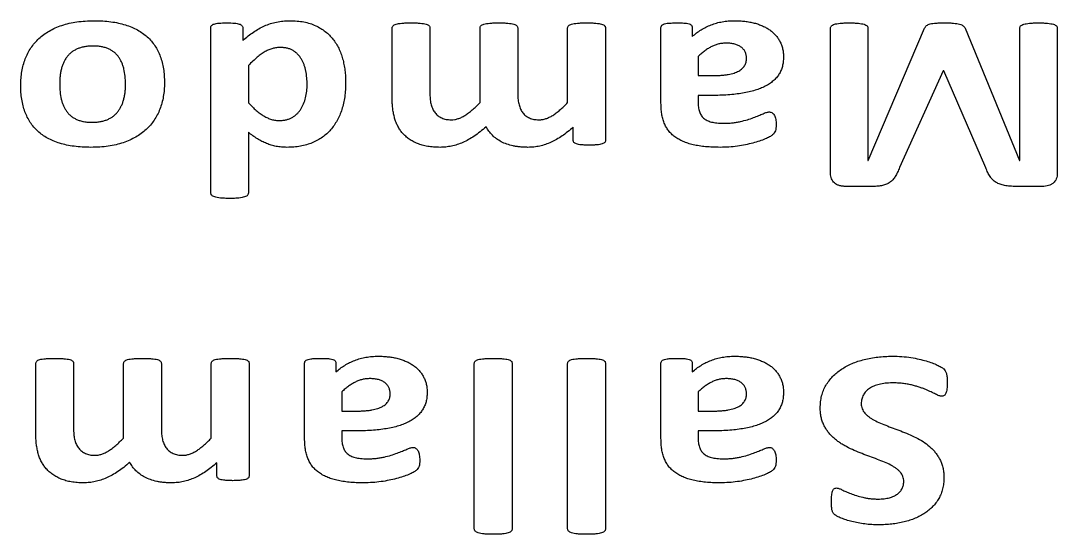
# Model space of a CAD drawing. Header units: millimetres. Extents: x -472 to 96, y -105 to 342.
# Drawn here: x -228.4 to -178, y 223.6 to 248.6 of the extents above; entities that cross this region are included whole.
import ezdxf

# ---------------------------------------------------------------- set-up
doc = ezdxf.new("R2010")
doc.units = ezdxf.units.MM

msp = doc.modelspace()

# ---------------------------------------------------------------- linework, layer by layer
at = {"color": 7, "linetype": 'Continuous', "lineweight": 25}
for p, q in [((-219.17, 240.187), (-219.17, 248.223)), ((-217.613, 248.223), (-217.613, 247.617)), ((-210.341, 244.726), (-210.341, 248.223)), ((-208.505, 248.223), (-208.505, 244.984)), ((-206.069, 244.592), (-206.069, 248.223)), ((-204.232, 248.223), (-204.232, 244.984)), ((-201.804, 244.592), (-201.804, 248.223)), ((-199.96, 248.223), (-199.96, 242.761)), ((-197.263, 244.566), (-197.263, 248.242)), ((-195.74, 248.242), (-195.74, 247.808)), ((-189.011, 241.149), (-189.011, 248.211)), ((-187.189, 248.211), (-187.189, 241.762)), ((-187.175, 241.762), (-184.431, 248.205)), ((-182.463, 248.205), (-179.814, 241.762)), ((-179.799, 241.762), (-179.799, 248.211)), ((-177.977, 248.211), (-177.977, 241.149)), ((-195.455, 246.833), (-195.455, 245.902)), ((-217.342, 246.387), (-217.342, 244.574)), ((-195.455, 245.902), (-194.753, 245.902)), ((-183.53, 246.142), (-185.652, 241.43)), ((-183.501, 246.142), (-183.53, 246.142)), ((-181.452, 241.419), (-183.501, 246.142)), ((-195.455, 244.935), (-195.455, 244.605)), ((-194.818, 244.935), (-195.455, 244.935)), ((-217.342, 243.145), (-217.342, 240.187)), ((-201.534, 242.761), (-201.534, 243.39)), ((-187.189, 241.762), (-187.175, 241.762)), ((-179.814, 241.762), (-179.799, 241.762)), ((-186.955, 240.507), (-188.249, 240.507)), ((-178.703, 240.507), (-179.961, 240.507)), ((-227.683, 228.394), (-227.683, 231.891)), ((-225.846, 231.891), (-225.846, 228.652)), ((-223.411, 228.26), (-223.411, 231.891)), ((-221.574, 231.891), (-221.574, 228.652)), ((-219.146, 228.26), (-219.146, 231.891)), ((-217.302, 231.891), (-217.302, 226.428)), ((-214.604, 228.234), (-214.604, 231.909)), ((-213.081, 231.909), (-213.081, 231.476)), ((-206.346, 223.837), (-206.346, 231.891)), ((-204.502, 231.891), (-204.502, 223.837)), ((-201.804, 223.837), (-201.804, 231.891)), ((-199.96, 231.891), (-199.96, 223.837)), ((-197.263, 228.234), (-197.263, 231.909)), ((-195.74, 231.909), (-195.74, 231.476)), ((-212.797, 230.501), (-212.797, 229.57)), ((-195.455, 230.501), (-195.455, 229.57)), ((-212.797, 229.57), (-212.094, 229.57)), ((-195.455, 229.57), (-194.753, 229.57)), ((-212.797, 228.603), (-212.797, 228.272)), ((-212.16, 228.603), (-212.797, 228.603)), ((-195.455, 228.603), (-195.455, 228.272)), ((-194.818, 228.603), (-195.455, 228.603)), ((-218.875, 226.428), (-218.875, 227.058))]:
    msp.add_line(p, q, dxfattribs=at)
for points, knots in [([(-228.419, 245.438), (-228.416, 245.551), (-228.41, 245.774), (-228.37, 246.102), (-228.301, 246.414), (-228.205, 246.711), (-228.082, 246.991), (-227.928, 247.25), (-227.746, 247.491), (-227.536, 247.71), (-227.297, 247.907), (-227.03, 248.08), (-226.734, 248.229), (-226.41, 248.354), (-226.058, 248.454), (-225.678, 248.524), (-225.269, 248.565), (-224.987, 248.571), (-224.842, 248.574)], [0, 0, 0, 0, 0.063243, 0.123857, 0.183059, 0.240666, 0.296939, 0.352389, 0.408047, 0.463909, 0.520971, 0.579514, 0.640539, 0.704702, 0.772151, 0.843277, 0.919292, 1, 1, 1, 1]), ([(-224.842, 248.574), (-224.701, 248.571), (-224.429, 248.567), (-224.035, 248.528), (-223.668, 248.469), (-223.332, 248.379), (-223.022, 248.266), (-222.74, 248.131), (-222.485, 247.972), (-222.256, 247.79), (-222.058, 247.583), (-221.883, 247.357), (-221.74, 247.106), (-221.623, 246.834), (-221.535, 246.539), (-221.469, 246.226), (-221.431, 245.893), (-221.427, 245.664), (-221.425, 245.546)], [0, 0, 0, 0, 0.080663, 0.156428, 0.227273, 0.293782, 0.356342, 0.416183, 0.473171, 0.528802, 0.583364, 0.637651, 0.69261, 0.748966, 0.807452, 0.868522, 0.932536, 1, 1, 1, 1]), ([(-219.17, 248.223), (-219.168, 248.244), (-219.165, 248.285), (-219.136, 248.342), (-219.08, 248.386), (-219.002, 248.419), (-218.895, 248.443), (-218.76, 248.461), (-218.592, 248.465), (-218.469, 248.467), (-218.402, 248.468)], [0, 0, 0, 0, 0.070849, 0.138161, 0.211283, 0.30632, 0.427325, 0.581273, 0.771122, 1, 1, 1, 1]), ([(-218.402, 248.468), (-218.331, 248.467), (-218.204, 248.465), (-218.032, 248.461), (-217.897, 248.442), (-217.789, 248.419), (-217.709, 248.385), (-217.65, 248.343), (-217.619, 248.285), (-217.615, 248.244), (-217.613, 248.223)], [0, 0, 0, 0, 0.23634, 0.424347, 0.573163, 0.69367, 0.788618, 0.863374, 0.930269, 1, 1, 1, 1]), ([(-217.613, 247.617), (-217.528, 247.69), (-217.363, 247.833), (-217.099, 248.021), (-216.833, 248.188), (-216.558, 248.327), (-216.271, 248.439), (-215.97, 248.516), (-215.655, 248.564), (-215.439, 248.571), (-215.329, 248.574)], [0, 0, 0, 0, 0.131589, 0.258717, 0.382451, 0.503438, 0.623059, 0.745093, 0.870299, 1, 1, 1, 1]), ([(-215.329, 248.574), (-215.209, 248.571), (-214.979, 248.567), (-214.647, 248.52), (-214.343, 248.446), (-214.067, 248.34), (-213.821, 248.205), (-213.596, 248.054), (-213.397, 247.877), (-213.221, 247.682), (-213.071, 247.466), (-212.941, 247.234), (-212.835, 246.985), (-212.749, 246.72), (-212.688, 246.442), (-212.639, 246.156), (-212.612, 245.863), (-212.609, 245.664), (-212.607, 245.565)], [0, 0, 0, 0, 0.077971, 0.149865, 0.21762, 0.280899, 0.341286, 0.399892, 0.457043, 0.513605, 0.57037, 0.62762, 0.686311, 0.746661, 0.808417, 0.871033, 0.935048, 1, 1, 1, 1]), ([(-210.341, 248.223), (-210.339, 248.243), (-210.335, 248.283), (-210.298, 248.338), (-210.234, 248.381), (-210.143, 248.414), (-210.019, 248.437), (-209.86, 248.457), (-209.658, 248.467), (-209.51, 248.468), (-209.427, 248.468)], [0, 0, 0, 0, 0.058227, 0.117758, 0.188237, 0.282228, 0.402891, 0.559724, 0.754958, 1, 1, 1, 1]), ([(-209.427, 248.468), (-209.343, 248.468), (-209.191, 248.467), (-208.987, 248.458), (-208.826, 248.437), (-208.701, 248.414), (-208.609, 248.38), (-208.544, 248.339), (-208.512, 248.282), (-208.507, 248.243), (-208.505, 248.223)], [0, 0, 0, 0, 0.246451, 0.443524, 0.59899, 0.722072, 0.815243, 0.885108, 0.94228, 1, 1, 1, 1]), ([(-206.069, 248.223), (-206.067, 248.243), (-206.063, 248.283), (-206.026, 248.339), (-205.96, 248.38), (-205.866, 248.414), (-205.741, 248.437), (-205.581, 248.458), (-205.381, 248.467), (-205.235, 248.468), (-205.154, 248.468)], [0, 0, 0, 0, 0.058258, 0.11782, 0.189796, 0.285506, 0.409736, 0.56665, 0.761987, 1, 1, 1, 1]), ([(-205.154, 248.468), (-205.072, 248.468), (-204.923, 248.467), (-204.721, 248.458), (-204.561, 248.437), (-204.435, 248.414), (-204.342, 248.38), (-204.276, 248.339), (-204.239, 248.283), (-204.235, 248.243), (-204.232, 248.223)], [0, 0, 0, 0, 0.241652, 0.437375, 0.593175, 0.716522, 0.811552, 0.883017, 0.942156, 1, 1, 1, 1]), ([(-201.804, 248.223), (-201.802, 248.243), (-201.798, 248.284), (-201.759, 248.338), (-201.695, 248.381), (-201.601, 248.414), (-201.476, 248.437), (-201.315, 248.458), (-201.113, 248.467), (-200.964, 248.468), (-200.882, 248.468)], [0, 0, 0, 0, 0.057871, 0.118018, 0.188066, 0.283141, 0.406546, 0.562419, 0.758234, 1, 1, 1, 1]), ([(-200.882, 248.468), (-200.8, 248.468), (-200.651, 248.467), (-200.449, 248.458), (-200.288, 248.436), (-200.162, 248.415), (-200.069, 248.38), (-200.004, 248.339), (-199.967, 248.283), (-199.962, 248.243), (-199.96, 248.223)], [0, 0, 0, 0, 0.241632, 0.437339, 0.593126, 0.718203, 0.811568, 0.883027, 0.942161, 1, 1, 1, 1]), ([(-197.263, 248.242), (-197.26, 248.269), (-197.253, 248.324), (-197.184, 248.387), (-197.083, 248.426), (-196.975, 248.448), (-196.864, 248.459), (-196.758, 248.463), (-196.632, 248.467), (-196.542, 248.468), (-196.493, 248.468)], [0, 0, 0, 0, 0.092239, 0.185327, 0.304126, 0.464352, 0.565184, 0.688614, 0.832839, 1, 1, 1, 1]), ([(-196.493, 248.468), (-196.442, 248.468), (-196.348, 248.467), (-196.217, 248.464), (-196.108, 248.459), (-196, 248.448), (-195.898, 248.426), (-195.803, 248.388), (-195.748, 248.32), (-195.743, 248.268), (-195.74, 248.242)], [0, 0, 0, 0, 0.177588, 0.329854, 0.456851, 0.558872, 0.710668, 0.821284, 0.907129, 1, 1, 1, 1]), ([(-195.74, 247.808), (-195.671, 247.866), (-195.535, 247.982), (-195.31, 248.133), (-195.074, 248.266), (-194.821, 248.377), (-194.556, 248.467), (-194.275, 248.527), (-193.981, 248.567), (-193.779, 248.571), (-193.676, 248.574)], [0, 0, 0, 0, 0.119671, 0.238557, 0.359386, 0.480951, 0.605032, 0.732098, 0.862915, 1, 1, 1, 1]), ([(-193.676, 248.574), (-193.592, 248.572), (-193.425, 248.57), (-193.181, 248.547), (-192.947, 248.513), (-192.724, 248.465), (-192.513, 248.402), (-192.317, 248.324), (-192.135, 248.232), (-191.968, 248.127), (-191.817, 248.008), (-191.685, 247.873), (-191.568, 247.729), (-191.471, 247.569), (-191.395, 247.396), (-191.337, 247.209), (-191.305, 247.007), (-191.301, 246.868), (-191.299, 246.797)], [0, 0, 0, 0, 0.076077, 0.149156, 0.219983, 0.288386, 0.354202, 0.417345, 0.47759, 0.536665, 0.594266, 0.649961, 0.705611, 0.760947, 0.817368, 0.875275, 0.935821, 1, 1, 1, 1]), ([(-189.011, 248.211), (-189.009, 248.23), (-189.004, 248.271), (-188.971, 248.327), (-188.907, 248.373), (-188.814, 248.407), (-188.689, 248.432), (-188.529, 248.454), (-188.327, 248.465), (-188.179, 248.467), (-188.097, 248.468)], [0, 0, 0, 0, 0.057937, 0.117757, 0.187523, 0.283354, 0.407271, 0.563556, 0.757925, 1, 1, 1, 1]), ([(-188.097, 248.468), (-188.016, 248.467), (-187.87, 248.465), (-187.67, 248.454), (-187.511, 248.432), (-187.387, 248.407), (-187.296, 248.371), (-187.232, 248.327), (-187.196, 248.271), (-187.191, 248.23), (-187.189, 248.211)], [0, 0, 0, 0, 0.238656, 0.434598, 0.592149, 0.715319, 0.808604, 0.880362, 0.941593, 1, 1, 1, 1]), ([(-184.431, 248.205), (-184.419, 248.23), (-184.397, 248.281), (-184.335, 248.343), (-184.252, 248.388), (-184.148, 248.424), (-184.017, 248.449), (-183.856, 248.461), (-183.661, 248.468), (-183.52, 248.468), (-183.443, 248.468)], [0, 0, 0, 0, 0.076036, 0.153402, 0.237116, 0.337197, 0.458995, 0.607715, 0.786245, 1, 1, 1, 1]), ([(-183.443, 248.468), (-183.367, 248.468), (-183.225, 248.467), (-183.03, 248.457), (-182.868, 248.437), (-182.736, 248.411), (-182.633, 248.371), (-182.552, 248.327), (-182.493, 248.272), (-182.473, 248.227), (-182.463, 248.205)], [0, 0, 0, 0, 0.216701, 0.39954, 0.550844, 0.676679, 0.777122, 0.861982, 0.934365, 1, 1, 1, 1]), ([(-179.799, 248.211), (-179.798, 248.23), (-179.794, 248.271), (-179.76, 248.328), (-179.695, 248.373), (-179.6, 248.407), (-179.474, 248.431), (-179.315, 248.454), (-179.114, 248.465), (-178.967, 248.467), (-178.884, 248.468)], [0, 0, 0, 0, 0.05758, 0.117342, 0.188455, 0.285846, 0.41138, 0.565753, 0.758159, 1, 1, 1, 1]), ([(-178.884, 248.468), (-178.804, 248.467), (-178.657, 248.465), (-178.458, 248.454), (-178.298, 248.431), (-178.173, 248.407), (-178.081, 248.371), (-178.016, 248.328), (-177.984, 248.27), (-177.979, 248.23), (-177.977, 248.211)], [0, 0, 0, 0, 0.238275, 0.433906, 0.591206, 0.715928, 0.81072, 0.882364, 0.941686, 1, 1, 1, 1]), ([(-224.907, 247.341), (-224.974, 247.34), (-225.105, 247.338), (-225.294, 247.314), (-225.469, 247.274), (-225.63, 247.22), (-225.779, 247.151), (-225.912, 247.065), (-226.034, 246.968), (-226.138, 246.854), (-226.232, 246.728), (-226.312, 246.589), (-226.377, 246.436), (-226.432, 246.272), (-226.472, 246.095), (-226.503, 245.907), (-226.522, 245.706), (-226.523, 245.568), (-226.524, 245.497)], [0, 0, 0, 0, 0.071862, 0.139672, 0.203392, 0.263544, 0.32143, 0.378147, 0.432409, 0.487338, 0.542851, 0.600228, 0.658761, 0.72014, 0.784637, 0.852816, 0.924278, 1, 1, 1, 1]), ([(-223.319, 245.479), (-223.323, 245.609), (-223.33, 245.859), (-223.379, 246.164), (-223.443, 246.388), (-223.503, 246.542), (-223.574, 246.685), (-223.658, 246.816), (-223.756, 246.936), (-223.872, 247.039), (-224.002, 247.131), (-224.148, 247.208), (-224.313, 247.267), (-224.495, 247.312), (-224.695, 247.336), (-224.835, 247.34), (-224.907, 247.341)], [0, 0, 0, 0, 0.1385229, 0.2676479, 0.3282075, 0.3871515, 0.4435262, 0.4987589, 0.5533867, 0.6083083, 0.6644453, 0.7228552, 0.7848234, 0.8506757, 0.9223587, 1, 1, 1, 1]), ([(-215.79, 247.269), (-215.853, 247.267), (-215.977, 247.263), (-216.162, 247.227), (-216.346, 247.163), (-216.534, 247.074), (-216.723, 246.95), (-216.921, 246.796), (-217.128, 246.605), (-217.268, 246.462), (-217.342, 246.387)], [0, 0, 0, 0, 0.101811, 0.202255, 0.306481, 0.418145, 0.541054, 0.674683, 0.826955, 1, 1, 1, 1]), ([(-214.48, 245.461), (-214.483, 245.574), (-214.489, 245.798), (-214.531, 246.074), (-214.581, 246.286), (-214.63, 246.436), (-214.69, 246.576), (-214.759, 246.709), (-214.839, 246.831), (-214.936, 246.938), (-215.041, 247.036), (-215.16, 247.12), (-215.294, 247.189), (-215.445, 247.235), (-215.613, 247.265), (-215.73, 247.267), (-215.79, 247.269)], [0, 0, 0, 0, 0.133867, 0.266133, 0.330471, 0.392532, 0.453416, 0.511941, 0.569961, 0.626496, 0.682977, 0.740221, 0.799054, 0.860894, 0.928023, 1, 1, 1, 1]), ([(-194.079, 247.483), (-194.143, 247.481), (-194.268, 247.477), (-194.451, 247.444), (-194.627, 247.394), (-194.796, 247.32), (-194.96, 247.225), (-195.126, 247.114), (-195.293, 246.983), (-195.4, 246.884), (-195.455, 246.833)], [0, 0, 0, 0, 0.122199, 0.240056, 0.356247, 0.472808, 0.593002, 0.720293, 0.856032, 1, 1, 1, 1]), ([(-193.099, 246.748), (-193.102, 246.802), (-193.108, 246.908), (-193.159, 247.056), (-193.241, 247.186), (-193.358, 247.293), (-193.502, 247.379), (-193.673, 247.44), (-193.868, 247.476), (-194.007, 247.481), (-194.079, 247.483)], [0, 0, 0, 0, 0.117672, 0.22874, 0.33639, 0.449931, 0.569724, 0.69998, 0.841878, 1, 1, 1, 1]), ([(-191.299, 246.797), (-191.302, 246.72), (-191.307, 246.569), (-191.35, 246.352), (-191.418, 246.15), (-191.518, 245.964), (-191.645, 245.794), (-191.799, 245.638), (-191.982, 245.501), (-192.191, 245.379), (-192.427, 245.271), (-192.691, 245.18), (-192.981, 245.102), (-193.298, 245.042), (-193.64, 244.993), (-194.01, 244.959), (-194.405, 244.939), (-194.678, 244.936), (-194.818, 244.935)], [0, 0, 0, 0, 0.05183, 0.101196, 0.148597, 0.195245, 0.242411, 0.291085, 0.342243, 0.396101, 0.453878, 0.516483, 0.583571, 0.655782, 0.733543, 0.816587, 0.905492, 1, 1, 1, 1]), ([(-194.753, 245.902), (-194.681, 245.903), (-194.543, 245.904), (-194.345, 245.916), (-194.162, 245.93), (-193.996, 245.956), (-193.845, 245.987), (-193.709, 246.025), (-193.587, 246.068), (-193.481, 246.12), (-193.389, 246.18), (-193.307, 246.24), (-193.242, 246.312), (-193.17, 246.411), (-193.112, 246.558), (-193.104, 246.683), (-193.099, 246.748)], [0, 0, 0, 0, 0.10321, 0.199552, 0.28736, 0.368743, 0.44198, 0.510093, 0.57151, 0.629004, 0.680919, 0.729549, 0.775965, 0.819884, 0.906604, 1, 1, 1, 1]), ([(-225.003, 242.41), (-225.145, 242.413), (-225.419, 242.418), (-225.815, 242.453), (-226.181, 242.516), (-226.52, 242.603), (-226.83, 242.713), (-227.111, 242.85), (-227.366, 243.007), (-227.59, 243.192), (-227.791, 243.395), (-227.96, 243.625), (-228.104, 243.874), (-228.221, 244.147), (-228.308, 244.441), (-228.374, 244.755), (-228.412, 245.089), (-228.417, 245.32), (-228.419, 245.438)], [0, 0, 0, 0, 0.081306, 0.156991, 0.228192, 0.294571, 0.357299, 0.41679, 0.473742, 0.528798, 0.583076, 0.637187, 0.692112, 0.748433, 0.806881, 0.867912, 0.932232, 1, 1, 1, 1]), ([(-226.524, 245.497), (-226.521, 245.368), (-226.513, 245.119), (-226.465, 244.816), (-226.404, 244.591), (-226.346, 244.437), (-226.275, 244.293), (-226.189, 244.163), (-226.092, 244.041), (-225.976, 243.935), (-225.846, 243.843), (-225.699, 243.767), (-225.535, 243.705), (-225.353, 243.66), (-225.151, 243.635), (-225.01, 243.632), (-224.936, 243.63)], [0, 0, 0, 0, 0.1376285, 0.2657785, 0.326675, 0.3852822, 0.4415551, 0.4970382, 0.5520654, 0.6073229, 0.6633586, 0.7216631, 0.7831414, 0.8496556, 0.9212094, 1, 1, 1, 1]), ([(-221.425, 245.546), (-221.427, 245.433), (-221.433, 245.209), (-221.476, 244.882), (-221.544, 244.568), (-221.642, 244.271), (-221.766, 243.99), (-221.922, 243.731), (-222.105, 243.491), (-222.315, 243.272), (-222.553, 243.075), (-222.821, 242.905), (-223.115, 242.755), (-223.438, 242.63), (-223.788, 242.53), (-224.168, 242.46), (-224.577, 242.418), (-224.858, 242.413), (-225.003, 242.41)], [0, 0, 0, 0, 0.063262, 0.12427, 0.183162, 0.24121, 0.297944, 0.353583, 0.408991, 0.464869, 0.521949, 0.580327, 0.641071, 0.70494, 0.772086, 0.843564, 0.919268, 1, 1, 1, 1]), ([(-224.936, 243.63), (-224.87, 243.631), (-224.742, 243.633), (-224.555, 243.657), (-224.382, 243.697), (-224.22, 243.751), (-224.073, 243.822), (-223.938, 243.906), (-223.818, 244.007), (-223.712, 244.122), (-223.619, 244.25), (-223.54, 244.391), (-223.469, 244.543), (-223.415, 244.708), (-223.37, 244.884), (-223.343, 245.073), (-223.321, 245.272), (-223.32, 245.409), (-223.319, 245.479)], [0, 0, 0, 0, 0.070618, 0.137191, 0.200956, 0.26115, 0.319355, 0.375219, 0.430842, 0.486284, 0.542357, 0.599775, 0.658876, 0.721118, 0.785813, 0.853299, 0.924872, 1, 1, 1, 1]), ([(-215.827, 243.715), (-215.769, 243.717), (-215.657, 243.72), (-215.495, 243.75), (-215.344, 243.796), (-215.207, 243.862), (-215.083, 243.945), (-214.972, 244.04), (-214.872, 244.146), (-214.76, 244.307), (-214.645, 244.533), (-214.549, 244.828), (-214.492, 245.141), (-214.484, 245.354), (-214.48, 245.461)], [0, 0, 0, 0, 0.069708, 0.13597, 0.199004, 0.259964, 0.319714, 0.378449, 0.436518, 0.49589, 0.616163, 0.741986, 0.870051, 1, 1, 1, 1]), ([(-212.607, 245.565), (-212.609, 245.447), (-212.612, 245.215), (-212.65, 244.878), (-212.707, 244.559), (-212.789, 244.258), (-212.89, 243.976), (-213.02, 243.718), (-213.164, 243.477), (-213.334, 243.261), (-213.525, 243.065), (-213.739, 242.893), (-213.975, 242.748), (-214.233, 242.625), (-214.512, 242.53), (-214.81, 242.458), (-215.13, 242.419), (-215.349, 242.413), (-215.462, 242.41)], [0, 0, 0, 0, 0.073342, 0.14367, 0.210549, 0.274844, 0.33693, 0.396447, 0.454151, 0.510929, 0.567287, 0.623709, 0.680773, 0.73946, 0.800332, 0.863704, 0.930011, 1, 1, 1, 1]), ([(-208.015, 242.41), (-208.119, 242.412), (-208.32, 242.416), (-208.609, 242.45), (-208.872, 242.507), (-209.11, 242.59), (-209.324, 242.69), (-209.516, 242.807), (-209.687, 242.941), (-209.836, 243.091), (-209.964, 243.256), (-210.071, 243.435), (-210.162, 243.626), (-210.227, 243.832), (-210.277, 244.047), (-210.315, 244.268), (-210.337, 244.495), (-210.34, 244.649), (-210.341, 244.726)], [0, 0, 0, 0, 0.0832892, 0.160784, 0.232172, 0.2987475, 0.3613132, 0.4208228, 0.4787185, 0.5344983, 0.5896766, 0.6450349, 0.70111, 0.7586527, 0.8173439, 0.8772535, 0.9380248, 1, 1, 1, 1]), ([(-208.505, 244.984), (-208.502, 244.896), (-208.498, 244.726), (-208.45, 244.486), (-208.375, 244.271), (-208.259, 244.09), (-208.114, 243.94), (-207.963, 243.85), (-207.828, 243.8), (-207.717, 243.77), (-207.595, 243.755), (-207.51, 243.753), (-207.467, 243.752)], [0, 0, 0, 0, 0.143955, 0.277318, 0.399953, 0.514908, 0.62636, 0.739753, 0.799039, 0.861553, 0.928566, 1, 1, 1, 1]), ([(-204.232, 244.984), (-204.23, 244.896), (-204.226, 244.726), (-204.178, 244.486), (-204.102, 244.272), (-203.991, 244.09), (-203.847, 243.939), (-203.695, 243.849), (-203.558, 243.801), (-203.447, 243.77), (-203.327, 243.755), (-203.244, 243.753), (-203.202, 243.752)], [0, 0, 0, 0, 0.144377, 0.278132, 0.401127, 0.515368, 0.626451, 0.741029, 0.801422, 0.864119, 0.930343, 1, 1, 1, 1]), ([(-217.342, 244.574), (-217.277, 244.508), (-217.153, 244.381), (-216.962, 244.207), (-216.774, 244.06), (-216.589, 243.936), (-216.404, 243.838), (-216.217, 243.765), (-216.023, 243.725), (-215.892, 243.718), (-215.827, 243.715)], [0, 0, 0, 0, 0.1547263, 0.2981703, 0.4317107, 0.5544931, 0.6700415, 0.7816136, 0.8902923, 1, 1, 1, 1]), ([(-207.467, 243.752), (-207.411, 243.754), (-207.299, 243.758), (-207.132, 243.804), (-206.963, 243.871), (-206.794, 243.968), (-206.622, 244.089), (-206.443, 244.234), (-206.256, 244.403), (-206.133, 244.527), (-206.069, 244.592)], [0, 0, 0, 0, 0.099013, 0.200839, 0.308415, 0.424006, 0.549498, 0.686056, 0.836604, 1, 1, 1, 1]), ([(-203.202, 243.752), (-203.145, 243.754), (-203.03, 243.758), (-202.86, 243.804), (-202.69, 243.871), (-202.52, 243.967), (-202.349, 244.09), (-202.171, 244.233), (-201.988, 244.403), (-201.867, 244.527), (-201.804, 244.592)], [0, 0, 0, 0, 0.101051, 0.204852, 0.313299, 0.428747, 0.553194, 0.689581, 0.838341, 1, 1, 1, 1]), ([(-194.379, 242.41), (-194.502, 242.411), (-194.74, 242.414), (-195.083, 242.437), (-195.399, 242.476), (-195.686, 242.533), (-195.948, 242.602), (-196.185, 242.692), (-196.399, 242.796), (-196.588, 242.918), (-196.753, 243.06), (-196.896, 243.218), (-197.014, 243.397), (-197.106, 243.595), (-197.177, 243.811), (-197.228, 244.046), (-197.256, 244.3), (-197.26, 244.476), (-197.263, 244.566)], [0, 0, 0, 0, 0.089226, 0.172071, 0.248333, 0.318744, 0.383562, 0.444315, 0.501421, 0.555154, 0.606949, 0.658046, 0.708865, 0.761095, 0.815441, 0.873167, 0.934353, 1, 1, 1, 1]), ([(-195.455, 244.605), (-195.452, 244.524), (-195.447, 244.372), (-195.4, 244.158), (-195.319, 243.973), (-195.212, 243.849), (-195.11, 243.769), (-195.021, 243.715), (-194.918, 243.675), (-194.804, 243.64), (-194.678, 243.613), (-194.538, 243.593), (-194.383, 243.583), (-194.275, 243.582), (-194.219, 243.581)], [0, 0, 0, 0, 0.129875, 0.2447446, 0.3498084, 0.4521027, 0.5041422, 0.559616, 0.618598, 0.6817758, 0.750571, 0.8263519, 0.9093714, 1, 1, 1, 1]), ([(-194.219, 243.581), (-194.144, 243.582), (-193.999, 243.584), (-193.786, 243.601), (-193.586, 243.624), (-193.342, 243.677), (-193.065, 243.75), (-192.767, 243.849), (-192.513, 243.95), (-192.33, 244.029), (-192.206, 244.086), (-192.125, 244.11), (-192.054, 244.129), (-192.008, 244.132), (-191.987, 244.133)], [0, 0, 0, 0, 0.097115, 0.18821, 0.275807, 0.35811, 0.510422, 0.646598, 0.764367, 0.863267, 0.905007, 0.941158, 0.972496, 1, 1, 1, 1]), ([(-191.987, 244.133), (-191.961, 244.131), (-191.91, 244.127), (-191.84, 244.092), (-191.784, 244.037), (-191.737, 243.965), (-191.704, 243.874), (-191.677, 243.767), (-191.661, 243.645), (-191.659, 243.559), (-191.658, 243.514)], [0, 0, 0, 0, 0.099221, 0.195448, 0.294724, 0.401102, 0.52401, 0.66638, 0.826797, 1, 1, 1, 1]), ([(-215.462, 242.41), (-215.552, 242.412), (-215.727, 242.415), (-215.983, 242.454), (-216.227, 242.51), (-216.459, 242.595), (-216.684, 242.699), (-216.905, 242.828), (-217.128, 242.974), (-217.27, 243.087), (-217.342, 243.145)], [0, 0, 0, 0, 0.130275, 0.254657, 0.375826, 0.493501, 0.612733, 0.736442, 0.865239, 1, 1, 1, 1]), ([(-205.777, 243.409), (-205.873, 243.325), (-206.056, 243.166), (-206.342, 242.957), (-206.622, 242.783), (-206.9, 242.644), (-207.176, 242.537), (-207.454, 242.464), (-207.733, 242.419), (-207.921, 242.413), (-208.015, 242.41)], [0, 0, 0, 0, 0.151433, 0.291199, 0.422089, 0.545019, 0.662704, 0.7757, 0.887729, 1, 1, 1, 1]), ([(-203.735, 242.41), (-203.801, 242.411), (-203.928, 242.411), (-204.115, 242.427), (-204.291, 242.448), (-204.508, 242.489), (-204.76, 242.557), (-205.031, 242.676), (-205.271, 242.819), (-205.471, 242.995), (-205.643, 243.19), (-205.732, 243.336), (-205.777, 243.409)], [0, 0, 0, 0, 0.08196, 0.160348, 0.23451, 0.304752, 0.437118, 0.560463, 0.67524, 0.785522, 0.89309, 1, 1, 1, 1]), ([(-201.534, 243.39), (-201.623, 243.312), (-201.795, 243.16), (-202.068, 242.963), (-202.336, 242.792), (-202.607, 242.652), (-202.881, 242.544), (-203.161, 242.468), (-203.446, 242.418), (-203.639, 242.413), (-203.735, 242.41)], [0, 0, 0, 0, 0.143983, 0.279753, 0.408302, 0.530658, 0.6492, 0.765883, 0.882919, 1, 1, 1, 1]), ([(-191.658, 243.514), (-191.66, 243.457), (-191.662, 243.356), (-191.687, 243.217), (-191.744, 243.103), (-191.817, 243.023), (-191.899, 242.966), (-191.978, 242.916), (-192.079, 242.869), (-192.242, 242.795), (-192.481, 242.708), (-192.801, 242.612), (-193.16, 242.531), (-193.548, 242.463), (-193.957, 242.418), (-194.237, 242.413), (-194.379, 242.41)], [0, 0, 0, 0, 0.053462, 0.094675, 0.131504, 0.171312, 0.19528, 0.224599, 0.259396, 0.29982, 0.392549, 0.497483, 0.613483, 0.737385, 0.867025, 1, 1, 1, 1]), ([(-200.75, 242.516), (-200.821, 242.516), (-200.951, 242.516), (-201.126, 242.53), (-201.264, 242.545), (-201.368, 242.573), (-201.447, 242.603), (-201.496, 242.65), (-201.53, 242.702), (-201.532, 242.741), (-201.534, 242.761)], [0, 0, 0, 0, 0.240395, 0.436461, 0.590585, 0.708675, 0.798023, 0.870098, 0.934027, 1, 1, 1, 1]), ([(-199.96, 242.761), (-199.962, 242.741), (-199.965, 242.702), (-199.996, 242.648), (-200.051, 242.603), (-200.135, 242.573), (-200.244, 242.546), (-200.383, 242.53), (-200.555, 242.516), (-200.681, 242.516), (-200.75, 242.516)], [0, 0, 0, 0, 0.0656323, 0.1282221, 0.2029528, 0.2992877, 0.4246149, 0.5779415, 0.7689525, 1, 1, 1, 1]), ([(-188.249, 240.507), (-188.31, 240.508), (-188.425, 240.511), (-188.584, 240.545), (-188.718, 240.595), (-188.824, 240.671), (-188.91, 240.764), (-188.967, 240.878), (-189.005, 241.007), (-189.009, 241.1), (-189.011, 241.149)], [0, 0, 0, 0, 0.161741, 0.302198, 0.426281, 0.537597, 0.645131, 0.755247, 0.871625, 1, 1, 1, 1]), ([(-185.652, 241.43), (-185.684, 241.351), (-185.743, 241.202), (-185.852, 241), (-185.977, 240.835), (-186.12, 240.702), (-186.29, 240.606), (-186.486, 240.545), (-186.711, 240.511), (-186.87, 240.508), (-186.955, 240.507)], [0, 0, 0, 0, 0.1469729, 0.2765229, 0.393143, 0.5014939, 0.6106223, 0.7255381, 0.8540969, 1, 1, 1, 1]), ([(-179.961, 240.507), (-180.014, 240.508), (-180.119, 240.51), (-180.269, 240.515), (-180.408, 240.531), (-180.572, 240.556), (-180.759, 240.602), (-180.956, 240.697), (-181.124, 240.822), (-181.255, 240.989), (-181.369, 241.189), (-181.423, 241.339), (-181.452, 241.419)], [0, 0, 0, 0, 0.084369, 0.163121, 0.235546, 0.302701, 0.424309, 0.53579, 0.641939, 0.749697, 0.866425, 1, 1, 1, 1]), ([(-177.977, 241.149), (-177.979, 241.1), (-177.984, 241.006), (-178.02, 240.874), (-178.084, 240.761), (-178.172, 240.668), (-178.281, 240.594), (-178.408, 240.543), (-178.55, 240.513), (-178.651, 240.509), (-178.703, 240.507)], [0, 0, 0, 0, 0.1344, 0.256338, 0.370342, 0.486117, 0.603952, 0.725519, 0.857488, 1, 1, 1, 1]), ([(-218.255, 239.924), (-218.338, 239.924), (-218.487, 239.924), (-218.689, 239.94), (-218.848, 239.958), (-218.971, 239.99), (-219.063, 240.024), (-219.126, 240.071), (-219.163, 240.127), (-219.168, 240.167), (-219.17, 240.187)], [0, 0, 0, 0, 0.243578, 0.437874, 0.594003, 0.715165, 0.809251, 0.881442, 0.942121, 1, 1, 1, 1]), ([(-217.342, 240.187), (-217.345, 240.167), (-217.349, 240.128), (-217.381, 240.07), (-217.443, 240.023), (-217.537, 239.99), (-217.661, 239.959), (-217.822, 239.939), (-218.024, 239.924), (-218.173, 239.924), (-218.255, 239.924)], [0, 0, 0, 0, 0.057865, 0.116731, 0.187512, 0.281574, 0.406151, 0.56224, 0.75826, 1, 1, 1, 1]), ([(-227.683, 231.891), (-227.681, 231.911), (-227.677, 231.951), (-227.64, 232.006), (-227.576, 232.049), (-227.484, 232.082), (-227.361, 232.105), (-227.202, 232.125), (-227, 232.135), (-226.851, 232.136), (-226.768, 232.136)], [0, 0, 0, 0, 0.058227, 0.117758, 0.188237, 0.282228, 0.402891, 0.559724, 0.754958, 1, 1, 1, 1]), ([(-226.768, 232.136), (-226.684, 232.136), (-226.533, 232.134), (-226.328, 232.126), (-226.167, 232.105), (-226.042, 232.082), (-225.95, 232.048), (-225.885, 232.007), (-225.853, 231.95), (-225.849, 231.911), (-225.846, 231.891)], [0, 0, 0, 0, 0.246451, 0.443524, 0.59899, 0.722072, 0.815243, 0.885108, 0.94228, 1, 1, 1, 1]), ([(-223.411, 231.891), (-223.409, 231.911), (-223.404, 231.951), (-223.367, 232.007), (-223.301, 232.048), (-223.208, 232.082), (-223.082, 232.105), (-222.923, 232.125), (-222.723, 232.134), (-222.576, 232.136), (-222.496, 232.136)], [0, 0, 0, 0, 0.058258, 0.11782, 0.189796, 0.285506, 0.409736, 0.56665, 0.761987, 1, 1, 1, 1]), ([(-222.496, 232.136), (-222.414, 232.136), (-222.265, 232.134), (-222.063, 232.126), (-221.902, 232.105), (-221.777, 232.082), (-221.684, 232.048), (-221.617, 232.007), (-221.58, 231.951), (-221.576, 231.911), (-221.574, 231.891)], [0, 0, 0, 0, 0.241652, 0.437375, 0.593175, 0.716522, 0.811552, 0.883017, 0.942156, 1, 1, 1, 1]), ([(-219.146, 231.891), (-219.144, 231.911), (-219.14, 231.952), (-219.1, 232.006), (-219.036, 232.049), (-218.943, 232.082), (-218.817, 232.105), (-218.657, 232.125), (-218.455, 232.134), (-218.306, 232.136), (-218.224, 232.136)], [0, 0, 0, 0, 0.057871, 0.118018, 0.188066, 0.283141, 0.406546, 0.562419, 0.758234, 1, 1, 1, 1]), ([(-218.224, 232.136), (-218.142, 232.136), (-217.993, 232.134), (-217.791, 232.126), (-217.63, 232.104), (-217.504, 232.083), (-217.411, 232.048), (-217.345, 232.007), (-217.308, 231.951), (-217.304, 231.911), (-217.302, 231.891)], [0, 0, 0, 0, 0.241632, 0.437339, 0.593126, 0.718203, 0.811568, 0.883027, 0.942161, 1, 1, 1, 1]), ([(-214.604, 231.909), (-214.601, 231.937), (-214.595, 231.992), (-214.526, 232.055), (-214.425, 232.094), (-214.316, 232.116), (-214.206, 232.127), (-214.099, 232.131), (-213.973, 232.135), (-213.883, 232.136), (-213.835, 232.136)], [0, 0, 0, 0, 0.092239, 0.185327, 0.304126, 0.464352, 0.565184, 0.688614, 0.832839, 1, 1, 1, 1]), ([(-213.835, 232.136), (-213.784, 232.136), (-213.689, 232.135), (-213.559, 232.131), (-213.45, 232.127), (-213.341, 232.116), (-213.239, 232.094), (-213.145, 232.056), (-213.09, 231.988), (-213.084, 231.936), (-213.081, 231.909)], [0, 0, 0, 0, 0.177588, 0.329854, 0.456851, 0.558872, 0.710668, 0.821284, 0.907129, 1, 1, 1, 1]), ([(-213.081, 231.476), (-213.013, 231.534), (-212.876, 231.65), (-212.652, 231.801), (-212.415, 231.934), (-212.163, 232.044), (-211.898, 232.135), (-211.617, 232.195), (-211.322, 232.235), (-211.121, 232.239), (-211.018, 232.242)], [0, 0, 0, 0, 0.119671, 0.238557, 0.359386, 0.480951, 0.605032, 0.732098, 0.862915, 1, 1, 1, 1]), ([(-211.018, 232.242), (-210.933, 232.24), (-210.767, 232.238), (-210.523, 232.215), (-210.289, 232.181), (-210.065, 232.132), (-209.855, 232.069), (-209.659, 231.992), (-209.477, 231.9), (-209.31, 231.795), (-209.158, 231.676), (-209.027, 231.541), (-208.909, 231.397), (-208.812, 231.237), (-208.736, 231.063), (-208.679, 230.877), (-208.646, 230.675), (-208.642, 230.536), (-208.64, 230.465)], [0, 0, 0, 0, 0.0760775, 0.149156, 0.2199833, 0.2883863, 0.3542018, 0.417345, 0.47759, 0.5366654, 0.5942665, 0.6499612, 0.7056109, 0.7609468, 0.8173679, 0.8752755, 0.9358209, 1, 1, 1, 1]), ([(-206.346, 231.891), (-206.344, 231.911), (-206.34, 231.952), (-206.3, 232.006), (-206.236, 232.049), (-206.143, 232.082), (-206.017, 232.105), (-205.857, 232.125), (-205.655, 232.134), (-205.506, 232.136), (-205.424, 232.136)], [0, 0, 0, 0, 0.057871, 0.118018, 0.188066, 0.283141, 0.406546, 0.562419, 0.758234, 1, 1, 1, 1]), ([(-205.424, 232.136), (-205.342, 232.136), (-205.193, 232.134), (-204.991, 232.126), (-204.83, 232.104), (-204.704, 232.083), (-204.611, 232.048), (-204.545, 232.007), (-204.508, 231.951), (-204.504, 231.911), (-204.502, 231.891)], [0, 0, 0, 0, 0.241632, 0.437339, 0.593126, 0.718203, 0.811568, 0.883027, 0.942161, 1, 1, 1, 1]), ([(-201.804, 231.891), (-201.802, 231.911), (-201.798, 231.952), (-201.759, 232.006), (-201.695, 232.049), (-201.601, 232.082), (-201.476, 232.105), (-201.315, 232.125), (-201.113, 232.134), (-200.964, 232.136), (-200.882, 232.136)], [0, 0, 0, 0, 0.057871, 0.118018, 0.188066, 0.283141, 0.406546, 0.562419, 0.758234, 1, 1, 1, 1]), ([(-200.882, 232.136), (-200.8, 232.136), (-200.651, 232.134), (-200.449, 232.126), (-200.288, 232.104), (-200.162, 232.083), (-200.069, 232.048), (-200.004, 232.007), (-199.967, 231.951), (-199.962, 231.911), (-199.96, 231.891)], [0, 0, 0, 0, 0.241632, 0.437339, 0.593126, 0.718203, 0.811568, 0.883027, 0.942161, 1, 1, 1, 1]), ([(-197.263, 231.909), (-197.26, 231.937), (-197.253, 231.992), (-197.184, 232.055), (-197.083, 232.094), (-196.975, 232.116), (-196.864, 232.127), (-196.758, 232.131), (-196.632, 232.135), (-196.542, 232.136), (-196.493, 232.136)], [0, 0, 0, 0, 0.092239, 0.185327, 0.304126, 0.464352, 0.565184, 0.688614, 0.832839, 1, 1, 1, 1]), ([(-196.493, 232.136), (-196.442, 232.136), (-196.348, 232.135), (-196.217, 232.131), (-196.108, 232.127), (-196, 232.116), (-195.898, 232.094), (-195.803, 232.056), (-195.748, 231.988), (-195.743, 231.936), (-195.74, 231.909)], [0, 0, 0, 0, 0.177588, 0.329854, 0.456851, 0.558872, 0.710668, 0.821284, 0.907129, 1, 1, 1, 1]), ([(-195.74, 231.476), (-195.671, 231.534), (-195.535, 231.65), (-195.31, 231.801), (-195.074, 231.934), (-194.821, 232.044), (-194.556, 232.135), (-194.275, 232.195), (-193.981, 232.235), (-193.779, 232.239), (-193.676, 232.242)], [0, 0, 0, 0, 0.119671, 0.238557, 0.359386, 0.480951, 0.605032, 0.732098, 0.862915, 1, 1, 1, 1]), ([(-193.676, 232.242), (-193.592, 232.24), (-193.425, 232.238), (-193.181, 232.215), (-192.947, 232.181), (-192.724, 232.132), (-192.513, 232.069), (-192.317, 231.992), (-192.135, 231.9), (-191.968, 231.795), (-191.817, 231.676), (-191.685, 231.541), (-191.568, 231.397), (-191.471, 231.237), (-191.395, 231.063), (-191.337, 230.877), (-191.305, 230.675), (-191.301, 230.536), (-191.299, 230.465)], [0, 0, 0, 0, 0.076077, 0.149156, 0.219983, 0.288386, 0.354202, 0.417345, 0.47759, 0.536665, 0.594266, 0.649961, 0.705611, 0.760947, 0.817368, 0.875275, 0.935821, 1, 1, 1, 1]), ([(-189.512, 229.723), (-189.509, 229.824), (-189.502, 230.021), (-189.451, 230.309), (-189.363, 230.576), (-189.24, 230.823), (-189.088, 231.049), (-188.911, 231.257), (-188.708, 231.444), (-188.481, 231.612), (-188.233, 231.76), (-187.963, 231.887), (-187.675, 231.999), (-187.367, 232.086), (-187.044, 232.154), (-186.709, 232.206), (-186.362, 232.234), (-186.127, 232.239), (-186.008, 232.242)], [0, 0, 0, 0, 0.0628355, 0.1227332, 0.1804565, 0.237062, 0.2931052, 0.3493243, 0.4061982, 0.4641898, 0.5241581, 0.5853097, 0.6492722, 0.7157215, 0.7840826, 0.8539864, 0.9259749, 1, 1, 1, 1]), ([(-186.008, 232.242), (-185.85, 232.239), (-185.545, 232.234), (-185.109, 232.182), (-184.715, 232.104), (-184.369, 232.019), (-184.074, 231.924), (-183.862, 231.837), (-183.721, 231.766), (-183.636, 231.716), (-183.565, 231.673), (-183.488, 231.619), (-183.417, 231.529), (-183.373, 231.418), (-183.35, 231.311), (-183.341, 231.211), (-183.33, 231.095), (-183.331, 231.012), (-183.331, 230.968)], [0, 0, 0, 0, 0.142475, 0.275892, 0.397476, 0.50533, 0.598677, 0.678214, 0.712013, 0.741698, 0.766777, 0.787916, 0.826064, 0.868781, 0.894561, 0.924861, 0.960018, 1, 1, 1, 1]), ([(-211.421, 231.151), (-211.485, 231.149), (-211.61, 231.145), (-211.793, 231.112), (-211.969, 231.062), (-212.137, 230.988), (-212.302, 230.893), (-212.468, 230.782), (-212.635, 230.651), (-212.742, 230.552), (-212.797, 230.501)], [0, 0, 0, 0, 0.122199, 0.240056, 0.356247, 0.472808, 0.593002, 0.720293, 0.856032, 1, 1, 1, 1]), ([(-210.441, 230.416), (-210.444, 230.47), (-210.449, 230.576), (-210.5, 230.724), (-210.582, 230.854), (-210.7, 230.961), (-210.844, 231.047), (-211.015, 231.108), (-211.21, 231.144), (-211.348, 231.149), (-211.421, 231.151)], [0, 0, 0, 0, 0.117672, 0.22874, 0.33639, 0.449931, 0.569724, 0.69998, 0.841878, 1, 1, 1, 1]), ([(-194.079, 231.151), (-194.143, 231.149), (-194.268, 231.145), (-194.451, 231.112), (-194.627, 231.062), (-194.796, 230.988), (-194.96, 230.893), (-195.126, 230.782), (-195.293, 230.651), (-195.4, 230.552), (-195.455, 230.501)], [0, 0, 0, 0, 0.122199, 0.240056, 0.356247, 0.472808, 0.593002, 0.720293, 0.856032, 1, 1, 1, 1]), ([(-193.099, 230.416), (-193.102, 230.47), (-193.108, 230.576), (-193.159, 230.724), (-193.241, 230.854), (-193.358, 230.961), (-193.502, 231.047), (-193.673, 231.108), (-193.868, 231.144), (-194.007, 231.149), (-194.079, 231.151)], [0, 0, 0, 0, 0.117672, 0.22874, 0.33639, 0.449931, 0.569724, 0.69998, 0.841878, 1, 1, 1, 1]), ([(-186.015, 230.942), (-186.127, 230.939), (-186.338, 230.933), (-186.637, 230.88), (-186.896, 230.796), (-187.084, 230.701), (-187.208, 230.607), (-187.288, 230.53), (-187.358, 230.447), (-187.415, 230.355), (-187.46, 230.257), (-187.493, 230.153), (-187.511, 230.044), (-187.514, 229.969), (-187.516, 229.931)], [0, 0, 0, 0, 0.164959, 0.313166, 0.447066, 0.566392, 0.622611, 0.677064, 0.730476, 0.78314, 0.83641, 0.88992, 0.943489, 1, 1, 1, 1]), ([(-183.609, 230.292), (-183.627, 230.293), (-183.67, 230.296), (-183.736, 230.319), (-183.815, 230.348), (-183.938, 230.418), (-184.126, 230.509), (-184.337, 230.605), (-184.533, 230.682), (-184.701, 230.737), (-184.883, 230.792), (-185.078, 230.845), (-185.29, 230.89), (-185.518, 230.919), (-185.761, 230.94), (-185.928, 230.942), (-186.015, 230.942)], [0, 0, 0, 0, 0.022432, 0.050233, 0.083536, 0.122516, 0.217536, 0.332642, 0.398314, 0.468237, 0.543432, 0.623974, 0.709291, 0.800864, 0.896983, 1, 1, 1, 1]), ([(-183.331, 230.968), (-183.331, 230.909), (-183.333, 230.802), (-183.342, 230.656), (-183.362, 230.539), (-183.388, 230.444), (-183.424, 230.371), (-183.478, 230.324), (-183.54, 230.298), (-183.585, 230.294), (-183.609, 230.292)], [0, 0, 0, 0, 0.216534, 0.393356, 0.538288, 0.656932, 0.753831, 0.834455, 0.914459, 1, 1, 1, 1]), ([(-208.64, 230.465), (-208.643, 230.388), (-208.649, 230.237), (-208.691, 230.02), (-208.76, 229.817), (-208.86, 229.632), (-208.987, 229.462), (-209.141, 229.306), (-209.324, 229.168), (-209.533, 229.046), (-209.769, 228.939), (-210.032, 228.848), (-210.322, 228.769), (-210.639, 228.71), (-210.982, 228.66), (-211.351, 228.627), (-211.747, 228.607), (-212.019, 228.604), (-212.16, 228.603)], [0, 0, 0, 0, 0.05183, 0.101196, 0.148597, 0.195245, 0.242411, 0.291085, 0.342243, 0.396101, 0.453878, 0.516483, 0.583571, 0.655782, 0.733543, 0.816587, 0.905492, 1, 1, 1, 1]), ([(-212.094, 229.57), (-212.023, 229.571), (-211.885, 229.572), (-211.686, 229.583), (-211.503, 229.598), (-211.337, 229.624), (-211.186, 229.655), (-211.051, 229.692), (-210.929, 229.736), (-210.822, 229.787), (-210.731, 229.848), (-210.648, 229.908), (-210.584, 229.98), (-210.512, 230.079), (-210.454, 230.226), (-210.445, 230.351), (-210.441, 230.416)], [0, 0, 0, 0, 0.10321, 0.199552, 0.28736, 0.368743, 0.44198, 0.510093, 0.57151, 0.629004, 0.680919, 0.729549, 0.775965, 0.819884, 0.906604, 1, 1, 1, 1]), ([(-191.299, 230.465), (-191.302, 230.388), (-191.307, 230.237), (-191.35, 230.02), (-191.418, 229.817), (-191.518, 229.632), (-191.645, 229.462), (-191.799, 229.306), (-191.982, 229.168), (-192.191, 229.046), (-192.427, 228.939), (-192.691, 228.848), (-192.981, 228.769), (-193.298, 228.71), (-193.64, 228.66), (-194.01, 228.627), (-194.405, 228.607), (-194.678, 228.604), (-194.818, 228.603)], [0, 0, 0, 0, 0.05183, 0.101196, 0.148597, 0.195245, 0.242411, 0.291085, 0.342243, 0.396101, 0.453878, 0.516483, 0.583571, 0.655782, 0.733543, 0.816587, 0.905492, 1, 1, 1, 1]), ([(-194.753, 229.57), (-194.681, 229.571), (-194.543, 229.572), (-194.345, 229.583), (-194.162, 229.598), (-193.996, 229.624), (-193.845, 229.655), (-193.709, 229.692), (-193.587, 229.736), (-193.481, 229.787), (-193.389, 229.848), (-193.307, 229.908), (-193.242, 229.98), (-193.17, 230.079), (-193.112, 230.226), (-193.104, 230.351), (-193.099, 230.416)], [0, 0, 0, 0, 0.1032102, 0.1995523, 0.2873595, 0.3687432, 0.4419802, 0.5100931, 0.5715103, 0.6290041, 0.6809195, 0.7295488, 0.7759652, 0.8198841, 0.9066045, 1, 1, 1, 1]), ([(-185.445, 226.14), (-185.447, 226.183), (-185.451, 226.266), (-185.486, 226.386), (-185.538, 226.499), (-185.615, 226.601), (-185.71, 226.694), (-185.819, 226.783), (-185.942, 226.865), (-186.129, 226.972), (-186.394, 227.093), (-186.738, 227.226), (-187.105, 227.355), (-187.48, 227.499), (-187.857, 227.651), (-188.164, 227.799), (-188.402, 227.929), (-188.571, 228.035), (-188.728, 228.154), (-188.877, 228.279), (-189.013, 228.416), (-189.138, 228.562), (-189.245, 228.722), (-189.34, 228.892), (-189.417, 229.078), (-189.474, 229.279), (-189.506, 229.496), (-189.51, 229.646), (-189.512, 229.723)], [0, 0, 0, 0, 0.021904, 0.042931, 0.063989, 0.085627, 0.108554, 0.132267, 0.157863, 0.184816, 0.243392, 0.307366, 0.375022, 0.444098, 0.51427, 0.584548, 0.619432, 0.653769, 0.687628, 0.720801, 0.753869, 0.786842, 0.819614, 0.853106, 0.887208, 0.922839, 0.960361, 1, 1, 1, 1]), ([(-187.516, 229.931), (-187.514, 229.888), (-187.51, 229.803), (-187.477, 229.68), (-187.418, 229.569), (-187.341, 229.466), (-187.245, 229.373), (-187.138, 229.283), (-187.015, 229.203), (-186.832, 229.096), (-186.573, 228.974), (-186.235, 228.842), (-185.874, 228.708), (-185.501, 228.569), (-185.129, 228.411), (-184.764, 228.24), (-184.423, 228.037), (-184.168, 227.834), (-183.987, 227.652), (-183.868, 227.502), (-183.758, 227.342), (-183.662, 227.169), (-183.585, 226.981), (-183.531, 226.775), (-183.498, 226.552), (-183.494, 226.398), (-183.492, 226.318)], [0, 0, 0, 0, 0.022255, 0.043924, 0.065017, 0.086881, 0.10985, 0.133804, 0.159013, 0.185744, 0.243299, 0.306228, 0.372943, 0.442146, 0.51199, 0.581697, 0.64994, 0.716376, 0.749285, 0.782162, 0.815428, 0.849254, 0.883997, 0.920211, 0.958729, 1, 1, 1, 1]), ([(-225.846, 228.652), (-225.844, 228.564), (-225.84, 228.394), (-225.792, 228.154), (-225.716, 227.939), (-225.601, 227.758), (-225.455, 227.608), (-225.305, 227.518), (-225.17, 227.468), (-225.058, 227.438), (-224.936, 227.422), (-224.852, 227.42), (-224.808, 227.419)], [0, 0, 0, 0, 0.1439547, 0.2773182, 0.3999532, 0.5149079, 0.6263601, 0.7397527, 0.7990394, 0.8615532, 0.9285657, 1, 1, 1, 1]), ([(-221.574, 228.652), (-221.572, 228.564), (-221.567, 228.394), (-221.52, 228.154), (-221.443, 227.94), (-221.333, 227.758), (-221.188, 227.607), (-221.036, 227.517), (-220.9, 227.468), (-220.788, 227.438), (-220.668, 227.423), (-220.586, 227.42), (-220.543, 227.419)], [0, 0, 0, 0, 0.144377, 0.278132, 0.401127, 0.515368, 0.626451, 0.741029, 0.801422, 0.864119, 0.930343, 1, 1, 1, 1]), ([(-225.356, 226.078), (-225.46, 226.08), (-225.661, 226.084), (-225.95, 226.118), (-226.214, 226.175), (-226.451, 226.258), (-226.665, 226.358), (-226.858, 226.475), (-227.029, 226.608), (-227.177, 226.759), (-227.306, 226.923), (-227.412, 227.103), (-227.503, 227.294), (-227.568, 227.5), (-227.618, 227.715), (-227.657, 227.935), (-227.679, 228.163), (-227.682, 228.317), (-227.683, 228.394)], [0, 0, 0, 0, 0.083289, 0.160784, 0.232172, 0.298748, 0.361313, 0.420823, 0.478718, 0.534498, 0.589677, 0.645035, 0.70111, 0.758653, 0.817344, 0.877253, 0.938025, 1, 1, 1, 1]), ([(-224.808, 227.419), (-224.753, 227.422), (-224.641, 227.426), (-224.474, 227.472), (-224.305, 227.539), (-224.136, 227.636), (-223.963, 227.757), (-223.785, 227.902), (-223.598, 228.071), (-223.475, 228.195), (-223.411, 228.26)], [0, 0, 0, 0, 0.0990132, 0.2008392, 0.3084148, 0.4240064, 0.5494981, 0.686056, 0.8366045, 1, 1, 1, 1]), ([(-220.543, 227.419), (-220.487, 227.422), (-220.372, 227.426), (-220.202, 227.472), (-220.031, 227.539), (-219.862, 227.635), (-219.691, 227.758), (-219.512, 227.901), (-219.33, 228.071), (-219.209, 228.195), (-219.146, 228.26)], [0, 0, 0, 0, 0.101051, 0.204852, 0.313299, 0.428747, 0.553194, 0.689581, 0.838341, 1, 1, 1, 1]), ([(-211.72, 226.078), (-211.844, 226.079), (-212.082, 226.082), (-212.425, 226.105), (-212.74, 226.144), (-213.027, 226.201), (-213.29, 226.27), (-213.527, 226.359), (-213.74, 226.464), (-213.93, 226.586), (-214.095, 226.728), (-214.238, 226.886), (-214.356, 227.065), (-214.448, 227.263), (-214.519, 227.479), (-214.569, 227.714), (-214.597, 227.968), (-214.602, 228.143), (-214.604, 228.234)], [0, 0, 0, 0, 0.089226, 0.172071, 0.248333, 0.318744, 0.383562, 0.444315, 0.501421, 0.555154, 0.606949, 0.658046, 0.708865, 0.761095, 0.815441, 0.873167, 0.934353, 1, 1, 1, 1]), ([(-212.797, 228.272), (-212.794, 228.192), (-212.788, 228.04), (-212.741, 227.826), (-212.661, 227.641), (-212.554, 227.517), (-212.451, 227.436), (-212.362, 227.383), (-212.259, 227.343), (-212.146, 227.308), (-212.019, 227.281), (-211.879, 227.261), (-211.725, 227.251), (-211.617, 227.25), (-211.561, 227.249)], [0, 0, 0, 0, 0.129875, 0.244745, 0.349808, 0.452103, 0.504142, 0.559616, 0.618598, 0.681776, 0.750571, 0.826352, 0.909371, 1, 1, 1, 1]), ([(-194.379, 226.078), (-194.502, 226.079), (-194.74, 226.082), (-195.083, 226.105), (-195.399, 226.144), (-195.686, 226.201), (-195.948, 226.27), (-196.185, 226.359), (-196.399, 226.464), (-196.588, 226.586), (-196.753, 226.728), (-196.896, 226.886), (-197.014, 227.065), (-197.106, 227.263), (-197.177, 227.479), (-197.228, 227.714), (-197.256, 227.968), (-197.26, 228.143), (-197.263, 228.234)], [0, 0, 0, 0, 0.089226, 0.172071, 0.248333, 0.318744, 0.383562, 0.444315, 0.501421, 0.555154, 0.606949, 0.658046, 0.708865, 0.761095, 0.815441, 0.873167, 0.934353, 1, 1, 1, 1]), ([(-195.455, 228.272), (-195.452, 228.192), (-195.447, 228.04), (-195.4, 227.826), (-195.319, 227.641), (-195.212, 227.517), (-195.11, 227.436), (-195.021, 227.383), (-194.918, 227.343), (-194.804, 227.308), (-194.678, 227.281), (-194.538, 227.261), (-194.383, 227.251), (-194.275, 227.25), (-194.219, 227.249)], [0, 0, 0, 0, 0.129875, 0.2447446, 0.3498084, 0.4521027, 0.5041422, 0.559616, 0.618598, 0.6817758, 0.750571, 0.8263519, 0.9093714, 1, 1, 1, 1]), ([(-211.561, 227.249), (-211.486, 227.25), (-211.34, 227.251), (-211.128, 227.269), (-210.927, 227.292), (-210.683, 227.344), (-210.406, 227.418), (-210.108, 227.517), (-209.855, 227.618), (-209.671, 227.696), (-209.547, 227.754), (-209.466, 227.778), (-209.395, 227.797), (-209.35, 227.799), (-209.328, 227.801)], [0, 0, 0, 0, 0.097115, 0.18821, 0.275807, 0.35811, 0.510422, 0.646598, 0.764367, 0.863267, 0.905007, 0.941158, 0.972496, 1, 1, 1, 1]), ([(-209.328, 227.801), (-209.303, 227.799), (-209.252, 227.795), (-209.182, 227.76), (-209.125, 227.705), (-209.078, 227.633), (-209.046, 227.542), (-209.018, 227.435), (-209.003, 227.313), (-209.001, 227.226), (-209, 227.182)], [0, 0, 0, 0, 0.0992212, 0.1954481, 0.2947245, 0.4011016, 0.5240096, 0.6663804, 0.8267965, 1, 1, 1, 1]), ([(-194.219, 227.249), (-194.144, 227.25), (-193.999, 227.251), (-193.786, 227.269), (-193.586, 227.292), (-193.342, 227.344), (-193.065, 227.418), (-192.767, 227.517), (-192.513, 227.618), (-192.33, 227.696), (-192.206, 227.754), (-192.125, 227.778), (-192.054, 227.797), (-192.008, 227.799), (-191.987, 227.801)], [0, 0, 0, 0, 0.097115, 0.18821, 0.275807, 0.35811, 0.510422, 0.646598, 0.764367, 0.863267, 0.905007, 0.941158, 0.972496, 1, 1, 1, 1]), ([(-191.987, 227.801), (-191.961, 227.799), (-191.91, 227.795), (-191.84, 227.76), (-191.784, 227.705), (-191.737, 227.633), (-191.704, 227.542), (-191.677, 227.435), (-191.661, 227.313), (-191.659, 227.226), (-191.658, 227.182)], [0, 0, 0, 0, 0.099221, 0.195448, 0.294724, 0.401102, 0.52401, 0.66638, 0.826797, 1, 1, 1, 1]), ([(-223.119, 227.076), (-223.214, 226.993), (-223.398, 226.833), (-223.684, 226.625), (-223.963, 226.451), (-224.241, 226.311), (-224.518, 226.205), (-224.795, 226.132), (-225.075, 226.087), (-225.262, 226.081), (-225.356, 226.078)], [0, 0, 0, 0, 0.151433, 0.291199, 0.422089, 0.545019, 0.662704, 0.7757, 0.887729, 1, 1, 1, 1]), ([(-221.077, 226.078), (-221.142, 226.079), (-221.27, 226.079), (-221.456, 226.095), (-221.633, 226.116), (-221.85, 226.157), (-222.102, 226.225), (-222.373, 226.344), (-222.612, 226.487), (-222.812, 226.663), (-222.985, 226.857), (-223.074, 227.004), (-223.119, 227.076)], [0, 0, 0, 0, 0.08196, 0.160348, 0.23451, 0.304752, 0.437118, 0.560463, 0.67524, 0.785522, 0.89309, 1, 1, 1, 1]), ([(-218.875, 227.058), (-218.964, 226.98), (-219.137, 226.828), (-219.409, 226.631), (-219.678, 226.46), (-219.948, 226.32), (-220.222, 226.211), (-220.503, 226.136), (-220.788, 226.086), (-220.98, 226.081), (-221.077, 226.078)], [0, 0, 0, 0, 0.143983, 0.279753, 0.408302, 0.530658, 0.6492, 0.765883, 0.882919, 1, 1, 1, 1]), ([(-209, 227.182), (-209.001, 227.125), (-209.003, 227.024), (-209.029, 226.885), (-209.086, 226.771), (-209.159, 226.691), (-209.24, 226.633), (-209.32, 226.584), (-209.421, 226.537), (-209.584, 226.463), (-209.823, 226.376), (-210.143, 226.28), (-210.501, 226.199), (-210.889, 226.131), (-211.299, 226.086), (-211.579, 226.081), (-211.72, 226.078)], [0, 0, 0, 0, 0.053462, 0.094675, 0.131504, 0.171312, 0.19528, 0.224599, 0.259396, 0.29982, 0.392549, 0.497483, 0.613483, 0.737385, 0.867025, 1, 1, 1, 1]), ([(-191.658, 227.182), (-191.66, 227.125), (-191.662, 227.024), (-191.687, 226.885), (-191.744, 226.771), (-191.817, 226.691), (-191.899, 226.633), (-191.978, 226.584), (-192.079, 226.537), (-192.242, 226.463), (-192.481, 226.376), (-192.801, 226.28), (-193.16, 226.199), (-193.548, 226.131), (-193.957, 226.086), (-194.237, 226.081), (-194.379, 226.078)], [0, 0, 0, 0, 0.053462, 0.094675, 0.131504, 0.171312, 0.19528, 0.224599, 0.259396, 0.29982, 0.392549, 0.497483, 0.613483, 0.737385, 0.867025, 1, 1, 1, 1]), ([(-218.091, 226.183), (-218.163, 226.184), (-218.292, 226.184), (-218.467, 226.198), (-218.606, 226.213), (-218.709, 226.241), (-218.788, 226.271), (-218.837, 226.318), (-218.871, 226.37), (-218.874, 226.409), (-218.875, 226.428)], [0, 0, 0, 0, 0.2403948, 0.4364613, 0.5905847, 0.7086752, 0.7980228, 0.8700975, 0.9340267, 1, 1, 1, 1]), ([(-217.302, 226.428), (-217.303, 226.409), (-217.306, 226.37), (-217.338, 226.316), (-217.392, 226.27), (-217.477, 226.241), (-217.585, 226.214), (-217.725, 226.198), (-217.896, 226.184), (-218.022, 226.184), (-218.091, 226.183)], [0, 0, 0, 0, 0.065632, 0.128222, 0.202953, 0.299288, 0.424615, 0.577942, 0.768952, 1, 1, 1, 1]), ([(-186.696, 225.289), (-186.597, 225.291), (-186.413, 225.296), (-186.156, 225.346), (-185.938, 225.421), (-185.757, 225.522), (-185.615, 225.649), (-185.516, 225.799), (-185.458, 225.966), (-185.449, 226.082), (-185.445, 226.14)], [0, 0, 0, 0, 0.173864, 0.326651, 0.460868, 0.58182, 0.690304, 0.795516, 0.897519, 1, 1, 1, 1]), ([(-183.492, 226.318), (-183.495, 226.226), (-183.502, 226.045), (-183.55, 225.784), (-183.628, 225.54), (-183.739, 225.314), (-183.879, 225.107), (-184.037, 224.916), (-184.221, 224.748), (-184.423, 224.594), (-184.647, 224.459), (-184.892, 224.346), (-185.154, 224.247), (-185.435, 224.171), (-185.73, 224.11), (-186.034, 224.063), (-186.348, 224.039), (-186.559, 224.035), (-186.667, 224.033)], [0, 0, 0, 0, 0.063019, 0.123173, 0.181023, 0.238217, 0.294922, 0.351039, 0.407558, 0.46517, 0.524579, 0.585861, 0.649512, 0.716085, 0.784998, 0.855294, 0.926715, 1, 1, 1, 1]), ([(-188.964, 225.173), (-188.964, 225.227), (-188.964, 225.328), (-188.955, 225.465), (-188.941, 225.579), (-188.922, 225.67), (-188.891, 225.742), (-188.847, 225.794), (-188.785, 225.824), (-188.74, 225.827), (-188.716, 225.828)], [0, 0, 0, 0, 0.209409, 0.386614, 0.529754, 0.649388, 0.744125, 0.828174, 0.906211, 1, 1, 1, 1]), ([(-188.716, 225.828), (-188.7, 225.826), (-188.665, 225.823), (-188.607, 225.805), (-188.536, 225.78), (-188.422, 225.723), (-188.253, 225.645), (-188.017, 225.549), (-187.741, 225.452), (-187.485, 225.382), (-187.26, 225.334), (-187.08, 225.306), (-186.891, 225.292), (-186.762, 225.29), (-186.696, 225.289)], [0, 0, 0, 0, 0.021671, 0.05028, 0.085942, 0.128681, 0.231109, 0.351934, 0.490476, 0.646652, 0.730206, 0.816382, 0.906154, 1, 1, 1, 1]), ([(-186.667, 224.033), (-186.779, 224.035), (-187.004, 224.039), (-187.338, 224.074), (-187.661, 224.12), (-187.963, 224.188), (-188.238, 224.264), (-188.444, 224.339), (-188.587, 224.398), (-188.672, 224.44), (-188.738, 224.475), (-188.796, 224.517), (-188.846, 224.562), (-188.889, 224.612), (-188.914, 224.668), (-188.934, 224.732), (-188.951, 224.813), (-188.958, 224.913), (-188.964, 225.035), (-188.964, 225.124), (-188.964, 225.173)], [0, 0, 0, 0, 0.116035, 0.231931, 0.34542, 0.452072, 0.550567, 0.639317, 0.677879, 0.710505, 0.736183, 0.755392, 0.78408, 0.804919, 0.823604, 0.846479, 0.874482, 0.908296, 0.949491, 1, 1, 1, 1]), ([(-205.424, 223.574), (-205.506, 223.574), (-205.655, 223.574), (-205.857, 223.589), (-206.018, 223.609), (-206.142, 223.64), (-206.237, 223.673), (-206.3, 223.721), (-206.339, 223.776), (-206.344, 223.817), (-206.346, 223.837)], [0, 0, 0, 0, 0.240347, 0.435238, 0.590429, 0.714288, 0.809447, 0.881204, 0.942468, 1, 1, 1, 1]), ([(-204.502, 223.837), (-204.504, 223.817), (-204.508, 223.776), (-204.545, 223.72), (-204.61, 223.674), (-204.704, 223.639), (-204.829, 223.609), (-204.991, 223.589), (-205.192, 223.574), (-205.341, 223.574), (-205.424, 223.574)], [0, 0, 0, 0, 0.057501, 0.117783, 0.190902, 0.284374, 0.409882, 0.564991, 0.759779, 1, 1, 1, 1]), ([(-200.882, 223.574), (-200.965, 223.574), (-201.114, 223.574), (-201.315, 223.589), (-201.477, 223.609), (-201.601, 223.64), (-201.696, 223.673), (-201.759, 223.721), (-201.798, 223.776), (-201.802, 223.817), (-201.804, 223.837)], [0, 0, 0, 0, 0.240347, 0.435238, 0.590429, 0.714288, 0.809447, 0.881204, 0.942468, 1, 1, 1, 1]), ([(-199.96, 223.837), (-199.962, 223.817), (-199.967, 223.776), (-200.004, 223.72), (-200.068, 223.674), (-200.163, 223.639), (-200.287, 223.609), (-200.449, 223.589), (-200.651, 223.574), (-200.8, 223.574), (-200.882, 223.574)], [0, 0, 0, 0, 0.057501, 0.117783, 0.190902, 0.284374, 0.409882, 0.564991, 0.759779, 1, 1, 1, 1])]:
    msp.add_open_spline(points, degree=3, knots=knots, dxfattribs=at)

doc.saveas('drawing.dxf')
